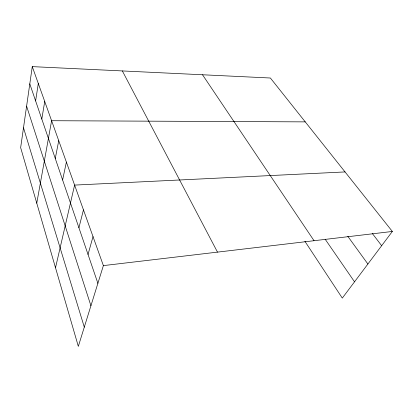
<?xml version="1.0" encoding="UTF-8"?>
<svg xmlns="http://www.w3.org/2000/svg" width="413" height="413" viewBox="0 0 413 413"><rect width="100%" height="100%" fill="white"/><g stroke="black" fill="none" stroke-linecap="round" stroke-linejoin="round"><path stroke-width="0.62" d="M32.271 66.627L20.65 147.653L78.325 346.373L103.379 265.611L32.271 66.627L270.381 78.011L392.35 231.456L342.3 298.103L304.892 241.29M35.611 100.911L38.301 83.498M41.806 119.052L44.728 101.484M36.762 203.175L51.599 120.715L305.248 121.876M55.27 158.494L58.739 140.688M62.606 179.97L66.385 162.097M55.512 267.769L74.603 185.091L345.036 171.932M78.919 227.769L83.457 209.861M88.031 254.46L93.018 236.618M103.379 265.611L392.35 231.456M372.263 233.386L381.658 245.694M347.798 236.319L367.89 264.031M325.145 239.199L354.53 281.821M202.515 74.768L314.04 240.712M122.351 70.933L217.491 252.126M29.798 83.875L97.886 283.323M26.602 106.146L90.922 305.765M23.5 127.793L84.293 327.137"/></g></svg>
